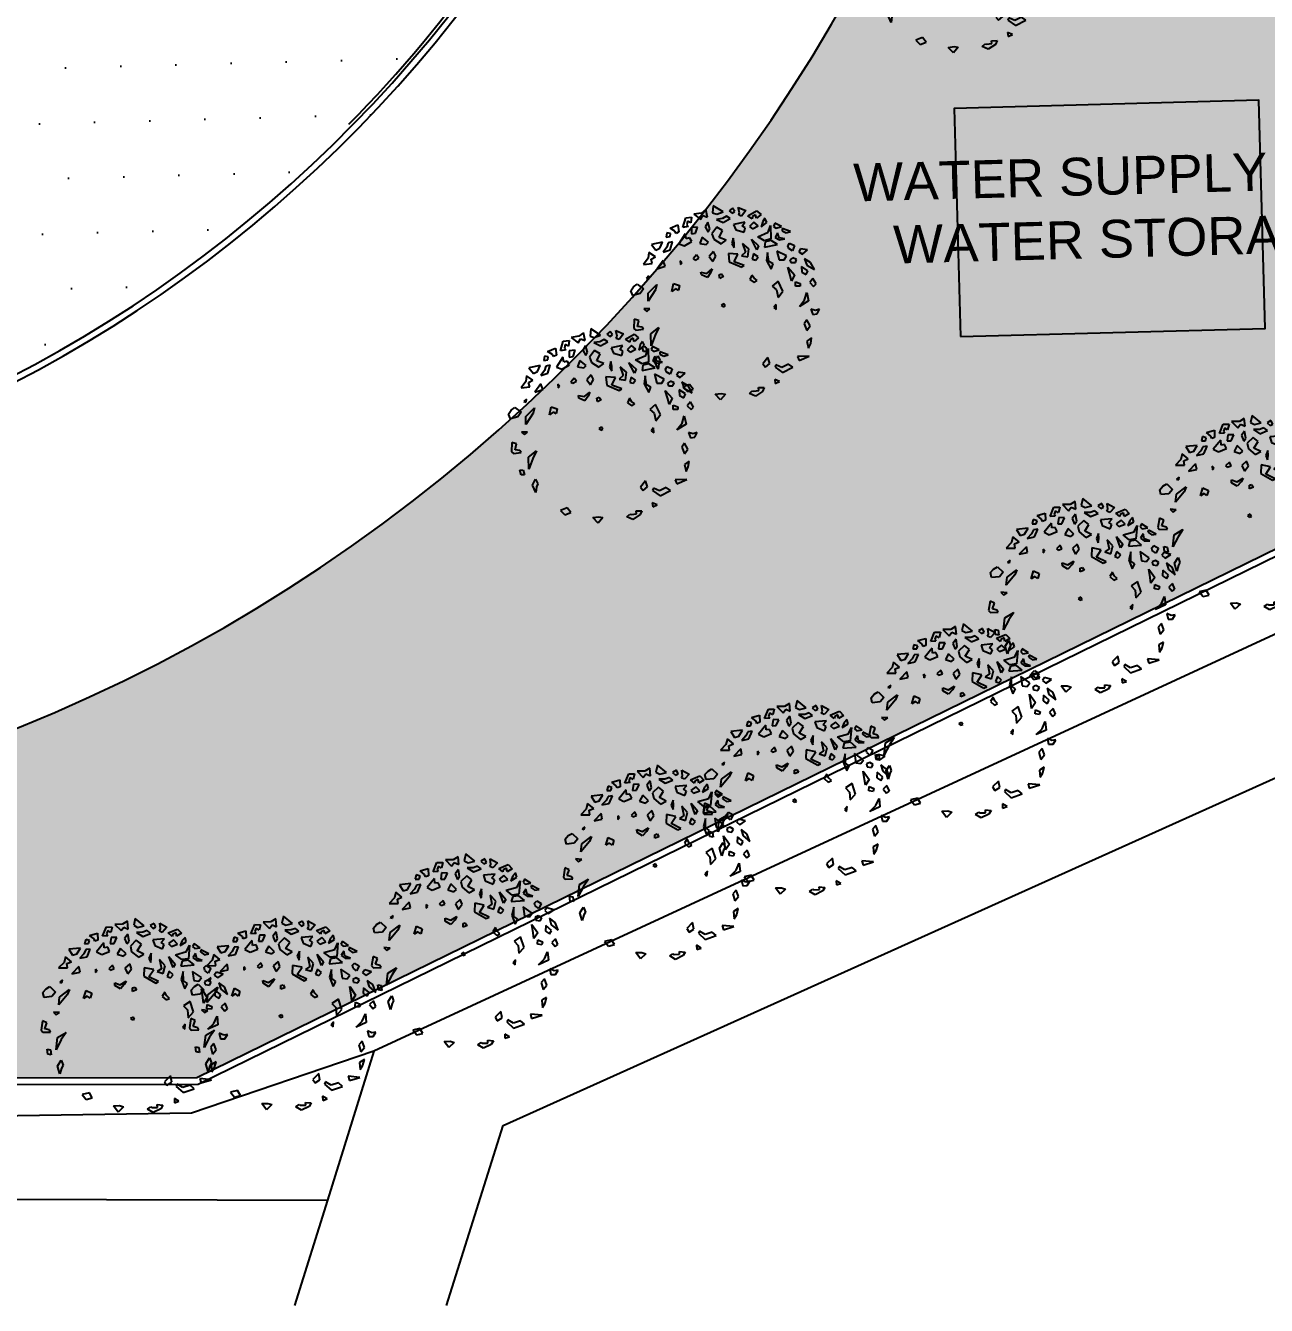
# Model space of a CAD drawing. Header units: inches. Extents: x 625 to 2719, y 1 to 1360.
# Drawn here: x 924.58 to 963.91, y 594.93 to 635.48 of the extents above; entities that cross this region are included whole.
import ezdxf

# ---------------------------------------------------------------- set-up
doc = ezdxf.new("R2010")
doc.units = ezdxf.units.IN
doc.header["$MEASUREMENT"] = 0
doc.layers.add('CAY', color=94, linetype='Continuous')
doc.layers.add('DIENHOA', color=3, linetype='Continuous')
doc.styles.get("Standard").update_dxf_attribs({"font": 'arial.ttf'})

# ---------------------------------------------------------------- blocks, each defined once
blk = doc.blocks.new('dsvc')
for points in [[(4641.563560923549, 821.1244691342722), (4632.396675548032, 833.3469829682922), (4582.946675548043, 833.3469829682924), (4582.946675548043, 873.3969829682926), (4554.488376579008, 873.3969829682926, 0.2052836611395902), (4520.366322730062, 837.2506225120007), (4520.366322730062, 821.0141899317255, 0.3059058284379931), (4564.736272844151, 784.8469829682931), (4600.749729489638, 784.8469829682931, 0.362832124110759)], [(4641.353352653367, 821.0714134945156), (4632.296675548033, 833.1469829682919), (4582.746675548043, 833.1469829682924), (4582.746675548043, 873.1969829682926), (4554.529917585035, 873.1969829682926, 0.2049647565948617), (4520.566322730062, 837.2150608552091), (4520.566322730062, 821.0437479009029, 0.3056992143543159), (4564.745304358255, 785.0469829682932), (4600.746675548058, 785.0469829682932, 0.3622545628196203)]]:
    blk.add_lwpolyline(points, format="xyb", close=True)
blk.add_lwpolyline([(4628.772405852482, 796.9469829682926, 0.1648197638812979), (4641.248196289971, 821.0449553123772), (4632.246675548033, 833.0469829682925), (4582.646675548043, 833.0469829682925), (4582.646675548043, 873.0969829682927), (4554.488376579008, 873.1969829682921, 0.2017796154122845), (4520.654220569564, 837.1994183954664), (4520.654220569564, 835.9670505698773)], format="xyb")
blk = doc.blocks.new('Cay01-mb')
at = {"layer": 'DIENHOA'}
for p, q in [((-449.095986887085, 1283.732330871338), (-385.9836416870849, 1423.247164871333)), ((-365.661431887085, 1367.167012871338), (-386.1384800870849, 1316.129014871338)), ((-385.9836416870849, 1423.247164871333), (-298.4248632870849, 1419.122712871336)), ((-321.5001790870849, 1334.924760871334), (-365.661431887085, 1367.167012871338)), ((-298.4248632870849, 1419.122712871336), (-321.5001790870849, 1334.924760871334)), ((-139.6021761070849, 1457.920704871343), (-257.5963444870849, 1457.920704871343)), ((-257.5963444870849, 1457.920704871343), (-164.8864918070849, 1360.676296871337)), ((-164.8864918070849, 1360.676296871337), (-122.7456362870848, 1414.701334871337)), ((-63.74867528708501, 1501.140836871338), (-139.6021761070849, 1457.920704871343)), ((-122.7456362870848, 1414.701334871337), (-55.32049808708507, 1382.28610887134)), ((-55.32049808708507, 1382.28610887134), (-63.74867528708501, 1501.140836871338)), ((56.92652151291486, 1540.493818871342), (28.9611723129151, 1436.31114687134)), ((28.9611723129151, 1436.31114687134), (87.95815871291506, 1403.896174871341)), ((189.0960311129149, 1425.505986871336), (56.92652151291486, 1540.493818871342)), ((87.95815871291506, 1403.896174871341), (189.0960311129149, 1425.505986871336)), ((340.802865112915, 1457.920704871343), (281.806031112915, 1425.505986871336)), ((281.806031112915, 1425.505986871336), (323.9466631129151, 1382.28610887134)), ((323.9466631129151, 1382.28610887134), (366.087549112915, 1403.896174871341)), ((366.087549112915, 1403.896174871341), (340.802865112915, 1457.920704871343)), ((416.6564091129153, 1339.066484871335), (433.5126111129152, 1371.481456871334)), ((425.0846371129151, 1457.920704871343), (534.650585112915, 1393.091014871337)), ((433.5126111129152, 1371.481456871334), (425.0846371129151, 1457.920704871343)), ((534.650585112915, 1393.091014871337), (458.7970411129149, 1317.45667287134)), ((-705.0497548870849, 1241.705744871339), (-723.8465168870849, 1177.068332871342)), ((-723.8465168870849, 1177.068332871342), (-663.487226887085, 1176.305062871339)), ((-648.9696028870849, 1221.383458871336), (-705.0497548870849, 1241.705744871339)), ((-663.487226887085, 1176.305062871339), (-648.9696028870849, 1221.383458871336)), ((-645.4537348870849, 1301.302018871334), (-522.137242887085, 1332.935432871338)), ((-578.371826887085, 1246.139568871338), (-645.4537348870849, 1301.302018871334)), ((-567.370324887085, 1211.299404871337), (-578.371826887085, 1246.139568871338)), ((-522.2921828870849, 1225.816774871339), (-567.370324887085, 1211.299404871337)), ((-429.6911488870851, 1180.89357287134), (-547.202724887085, 1048.101356871339)), ((-522.137242887085, 1332.935432871338), (-522.2921828870849, 1225.816774871339)), ((-369.1775030870849, 1287.248198871333), (-449.095986887085, 1283.732330871338)), ((-427.247668887085, 1106.934614871338), (-429.6911488870851, 1180.89357287134)), ((-386.1384800870849, 1316.129014871338), (-369.1775030870849, 1287.248198871333)), ((-319.0573086870847, 1260.966564871334), (-334.492228287085, 1169.128800871338)), ((-334.492228287085, 1169.128800871338), (-274.133116087085, 1168.365530871335)), ((-231.4985048870849, 1256.842366871337), (-319.0573086870847, 1260.966564871334)), ((-274.133116087085, 1168.365530871335), (-231.4985048870849, 1256.842366871337)), ((-63.74867528708501, 1306.651766871335), (-114.317484487085, 1241.822076871336)), ((-114.317484487085, 1241.822076871336), (-80.60480108708498, 1155.382320871337)), ((-80.60480108708498, 1155.382320871337), (-46.89232088708513, 1198.602198871333)), ((-46.89232088708513, 1198.602198871333), (-63.74867528708501, 1306.651766871335)), ((62.67385571291516, 1209.407358871336), (-30.03599188708517, 1122.967602871337)), ((138.5274251129151, 1144.577668871338), (62.67385571291516, 1209.407358871336)), ((163.8116011129152, 1328.261324871339), (71.1018297129151, 1328.261324871339)), ((71.1018297129151, 1328.261324871339), (163.8116011129152, 1263.431888871339)), ((231.2371711129151, 1349.871644871339), (163.8116011129152, 1328.261324871339)), ((163.8116011129152, 1263.431888871339), (281.806031112915, 1306.651766871335)), ((281.806031112915, 1306.651766871335), (231.2371711129151, 1349.871644871339)), ((492.5099531129149, 1220.212010871335), (315.5184351129149, 1209.407358871336)), ((315.5184351129149, 1209.407358871336), (340.802865112915, 1122.967602871337)), ((458.7970411129149, 1317.45667287134), (416.6564091129153, 1339.066484871335)), ((441.940839112915, 1166.18748087134), (492.5099531129149, 1220.212010871335)), ((551.507041112915, 1306.651766871335), (694.7859011129149, 1360.676296871337)), ((610.504129112915, 1252.626728871335), (551.507041112915, 1306.651766871335)), ((627.3605851129146, 1198.602198871333), (551.507041112915, 1144.577668871338)), ((618.9323571129148, 1285.04195487134), (610.504129112915, 1252.626728871335)), ((669.5012171129151, 1306.651766871335), (618.9323571129148, 1285.04195487134)), ((686.357165112915, 1133.772762871333), (627.3605851129146, 1198.602198871333)), ((677.9294451129149, 1252.626728871335), (669.5012171129151, 1306.651766871335)), ((753.7829891129154, 1295.846606871339), (677.9294451129149, 1252.626728871335)), ((694.7859011129149, 1360.676296871337), (753.7829891129154, 1295.846606871339)), ((762.2107091129146, 1187.797038871337), (728.4985591129152, 1112.16244287134)), ((804.3515951129152, 1231.017170871339), (762.2107091129146, 1187.797038871337)), ((821.2083051129152, 1166.18748087134), (804.3515951129152, 1231.017170871339)), ((-1021.671930887085, 986.2058748713389), (-1044.747322887085, 902.0081768713353)), ((-931.6695708870849, 908.1227188713383), (-1021.671930887085, 986.2058748713389)), ((-789.401884887085, 1111.512456871336), (-964.1688708870848, 1099.362874871338)), ((-964.1688708870848, 1099.362874871338), (-910.274642887085, 1005.920084871337)), ((-910.274642887085, 1005.920084871337), (-845.636976887085, 1024.716338871338)), ((-845.636976887085, 1024.716338871338), (-789.401884887085, 1111.512456871336)), ((-738.5185728870848, 1024.87102487134), (-804.073940887085, 959.3151488713338)), ((-804.073940887085, 959.3151488713338), (-692.6769068870849, 979.029612871338)), ((-706.122142887085, 1087.828734871335), (-738.5185728870848, 1024.87102487134)), ((-639.8032508870847, 1093.024812871336), (-706.122142887085, 1087.828734871335)), ((-692.6769068870849, 979.029612871338), (-639.8032508870847, 1093.024812871336)), ((-547.202724887085, 1048.101356871339), (-468.201612887085, 1004.858110871333)), ((-468.201612887085, 1004.858110871333), (-346.566296087085, 1050.091446871338)), ((-374.528927487085, 1113.811918871339), (-427.247668887085, 1106.934614871338)), ((-346.566296087085, 1050.091446871338), (-374.528927487085, 1113.811918871339)), ((-181.742828427085, 1090.552630871338), (-232.3116350870851, 1004.113382871343)), ((-232.3116350870851, 1004.113382871343), (-139.6021761070849, 971.6981568713381)), ((-97.46115548708485, 1004.113382871343), (-181.742828427085, 1090.552630871338)), ((-139.6021761070849, 971.6981568713381), (-97.46115548708485, 1004.113382871343)), ((-30.03599188708517, 1122.967602871337), (-13.17984068708506, 1036.527846871337)), ((-13.17984068708506, 1036.527846871337), (87.95815871291506, 950.0883448713357)), ((71.1018297129151, 1047.332752871342), (138.5274251129151, 1144.577668871338)), ((172.239829112915, 993.3082228713392), (71.1018297129151, 1047.332752871342)), ((87.95815871291506, 950.0883448713357), (172.239829112915, 993.3082228713392)), ((281.806031112915, 1004.113382871343), (248.0933731129151, 928.4782788713419)), ((281.806031112915, 928.4782788713419), (281.806031112915, 1004.113382871343)), ((340.802865112915, 1122.967602871337), (458.7970411129149, 1068.943072871334)), ((484.0817251129151, 1133.772762871333), (441.940839112915, 1166.18748087134)), ((458.7970411129149, 1068.943072871334), (484.0817251129151, 1133.772762871333)), ((551.507041112915, 1144.577668871338), (593.6476731129151, 1101.357790871341)), ((593.6476731129151, 1101.357790871341), (686.357165112915, 1133.772762871333)), ((652.6450151129147, 971.6981568713381), (821.2083051129152, 1014.918034871334)), ((728.4985591129152, 1112.16244287134), (821.2083051129152, 1166.18748087134)), ((821.2083051129152, 1014.918034871334), (871.7769111129151, 1112.16244287134)), ((871.7769111129151, 1112.16244287134), (846.4924811129154, 906.8684668713395)), ((939.2022271129154, 1133.772762871333), (913.9177971129152, 1090.552630871338)), ((913.9177971129152, 1090.552630871338), (947.6304551129151, 1058.137912871338)), ((956.0586831129149, 982.5033168713417), (913.9177971129152, 917.6736268713357)), ((1031.912227112915, 1068.943072871334), (939.2022271129154, 1133.772762871333)), ((947.6304551129151, 1058.137912871338), (1031.912227112915, 1068.943072871334)), ((972.9148851129148, 906.8684668713395), (956.0586831129149, 982.5033168713417)), ((1040.339947112915, 1036.527846871337), (1031.912227112915, 1004.113382871343)), ((1031.912227112915, 1004.113382871343), (1090.909315112915, 960.8929968713346)), ((1158.334377112915, 971.6981568713381), (1040.339947112915, 1036.527846871337)), ((-1044.747322887085, 902.0081768713353), (-1128.182258887085, 818.5734948713362)), ((-1128.182258887085, 818.5734948713362), (-993.8637568870848, 815.3667448713386)), ((-1002.267092887085, 883.3668628713422), (-931.6695708870849, 908.1227188713383)), ((-993.8637568870848, 815.3667448713386), (-1002.267092887085, 883.3668628713422)), ((-822.2829468870848, 831.233870871336), (-931.848894887085, 723.1843028713338)), ((-805.4267448870849, 744.7941148713362), (-822.2829468870848, 831.233870871336)), ((-544.153708887085, 755.599020871341), (-569.438138887085, 788.0139928713397)), ((-569.438138887085, 788.0139928713397), (-569.438138887085, 733.98895487134)), ((-308.165153687085, 842.0387768713335), (-367.162317887085, 788.0139928713397)), ((-367.162317887085, 788.0139928713397), (-341.8778116870849, 766.4041808713373)), ((-341.8778116870849, 766.4041808713373), (-282.8808506870851, 788.0139928713397)), ((-282.8808506870851, 788.0139928713397), (-308.165153687085, 842.0387768713335)), ((-46.89232088708513, 852.8439368713371), (-122.7456362870848, 788.0139928713397)), ((-122.7456362870848, 788.0139928713397), (-80.60480108708498, 701.5744908713386)), ((-21.60781468708478, 777.2093408713336), (-46.89232088708513, 852.8439368713371)), ((172.239829112915, 788.0139928713397), (163.8116011129152, 658.3546128713351)), ((315.5184351129149, 755.599020871341), (172.239829112915, 788.0139928713397)), ((248.0933731129151, 928.4782788713419), (273.3778031129148, 863.648588871336)), ((273.3778031129148, 863.648588871336), (281.806031112915, 928.4782788713419)), ((492.5099531129149, 809.6240588713408), (408.2281811129151, 906.8684668713395)), ((408.2281811129151, 906.8684668713395), (433.5126111129152, 766.4041808713373)), ((458.7970411129149, 690.7693308713351), (492.5099531129149, 809.6240588713408)), ((551.507041112915, 950.0883448713357), (644.216787112915, 831.233870871336)), ((610.504129112915, 777.2093408713336), (551.507041112915, 950.0883448713357)), ((644.216787112915, 831.233870871336), (610.504129112915, 777.2093408713336)), ((745.3547611129152, 896.063306871336), (652.6450151129147, 971.6981568713381)), ((753.7829891129154, 874.4537488713395), (728.4985591129152, 798.8188988713373)), ((728.4985591129152, 798.8188988713373), (930.7739991129151, 809.6240588713408)), ((846.4924811129154, 906.8684668713395), (745.3547611129152, 896.063306871336)), ((846.4924811129154, 885.2584008713384), (753.7829891129154, 874.4537488713395)), ((930.7739991129151, 809.6240588713408), (846.4924811129154, 885.2584008713384)), ((913.9177971129152, 917.6736268713357), (972.9148851129148, 874.4537488713395)), ((1057.196657112915, 874.4537488713395), (972.9148851129148, 906.8684668713395)), ((972.9148851129148, 874.4537488713395), (1057.196657112915, 874.4537488713395)), ((1082.481087112915, 766.4041808713373), (1116.193745112915, 798.8188988713373)), ((1090.909315112915, 960.8929968713346), (1158.334377112915, 971.6981568713381)), ((1116.193745112915, 798.8188988713373), (1183.619061112915, 755.599020871341)), ((-1075.127754887085, 636.7445468713413), (-1117.268640887085, 604.3295748713354)), ((-1117.268640887085, 604.3295748713354), (-1083.555728887085, 593.5246688713378)), ((-1083.555728887085, 593.5246688713378), (-1075.127754887085, 636.7445468713413)), ((-931.848894887085, 723.1843028713338), (-805.4267448870849, 744.7941148713362)), ((-569.438138887085, 733.98895487134), (-544.153708887085, 755.599020871341)), ((-198.599154887085, 539.4998848713367), (-105.8893072870849, 593.5246688713378)), ((-105.8893072870849, 593.5246688713378), (-139.6021761070849, 539.4998848713367)), ((-80.60480108708498, 701.5744908713386), (-21.60781468708478, 777.2093408713336)), ((163.8116011129152, 658.3546128713351), (340.802865112915, 550.3050448713329)), ((239.6651451129148, 647.5497068713375), (315.5184351129149, 755.599020871341)), ((382.9437511129154, 571.9148568713354), (239.6651451129148, 647.5497068713375)), ((433.5126111129152, 766.4041808713373), (366.087549112915, 723.1843028713338)), ((366.087549112915, 723.1843028713338), (458.7970411129149, 690.7693308713351)), ((551.507041112915, 723.1843028713338), (517.794383112915, 647.5497068713375)), ((517.794383112915, 647.5497068713375), (568.3632431129149, 625.9398948713351)), ((610.504129112915, 669.159264871334), (551.507041112915, 723.1843028713338)), ((568.3632431129149, 625.9398948713351), (610.504129112915, 669.159264871334)), ((762.2107091129146, 712.3796508713349), (728.4985591129152, 593.5246688713378)), ((728.4985591129152, 593.5246688713378), (779.0671651129151, 453.0603828713356)), ((762.2107091129146, 571.9148568713354), (762.2107091129146, 712.3796508713349)), ((1040.339947112915, 615.1347348713389), (905.489569112915, 712.3796508713349)), ((905.489569112915, 712.3796508713349), (922.346025112915, 571.9148568713354)), ((998.199569112915, 561.1102048713365), (1040.339947112915, 615.1347348713389)), ((1090.909315112915, 723.1843028713338), (1082.481087112915, 766.4041808713373)), ((1141.477921112915, 679.9644248713375), (1090.909315112915, 723.1843028713338)), ((1183.619061112915, 755.599020871341), (1141.477921112915, 679.9644248713375)), ((1267.900325112915, 690.7693308713351), (1234.187667112915, 647.5497068713375)), ((1234.187667112915, 647.5497068713375), (1284.757035112915, 604.3295748713354)), ((1369.038553112915, 658.3546128713351), (1267.900325112915, 690.7693308713351)), ((1284.757035112915, 604.3295748713354), (1369.038553112915, 658.3546128713351)), ((-1378.541422887085, 453.0603828713356), (-1327.972562887085, 507.0851668713367)), ((-1361.685220887085, 377.426040871338), (-1378.541422887085, 453.0603828713356)), ((-1327.972562887085, 507.0851668713367), (-1268.975474887085, 539.4998848713367)), ((-1268.975474887085, 539.4998848713367), (-1184.693702887085, 453.0603828713356)), ((-1184.693702887085, 453.0603828713356), (-1243.691044887085, 388.2306928713369)), ((-1007.702438887085, 409.840758871338), (-1142.552816887085, 258.5713128713396)), ((-1125.696614887085, 377.426040871338), (-973.989780887085, 485.475608871333)), ((-973.989780887085, 485.475608871333), (-1007.702438887085, 409.840758871338)), ((-763.2858588870849, 345.0108148713407), (-721.1449728870849, 463.8652888713405)), ((-721.1449728870849, 463.8652888713405), (-636.8634548870848, 420.6456648713356)), ((-636.8634548870848, 420.6456648713356), (-662.1478848870847, 345.0108148713407)), ((-282.8808506870851, 571.9148568713354), (-198.599154887085, 539.4998848713367)), ((-282.8808506870851, 528.6949788713391), (-282.8808506870851, 571.9148568713354)), ((-198.599154887085, 474.6704488713367), (-282.8808506870851, 528.6949788713391)), ((-139.6021761070849, 539.4998848713367), (-198.599154887085, 474.6704488713367)), ((-13.17984068708506, 485.475608871333), (20.53302051291507, 496.2802608713391)), ((-13.17984068708506, 431.4505708713332), (-13.17984068708506, 485.475608871333)), ((45.81752671291497, 453.0603828713356), (-13.17984068708506, 431.4505708713332)), ((20.53302051291507, 496.2802608713391), (45.81752671291497, 453.0603828713356)), ((340.802865112915, 550.3050448713329), (382.9437511129154, 571.9148568713354)), ((475.653751112915, 409.840758871338), (433.5126111129152, 345.0108148713407)), ((500.9381811129151, 355.8159748713369), (475.653751112915, 409.840758871338)), ((821.2083051129152, 528.6949788713391), (762.2107091129146, 571.9148568713354)), ((779.0671651129151, 453.0603828713356), (821.2083051129152, 528.6949788713391)), ((922.346025112915, 571.9148568713354), (998.199569112915, 561.1102048713365)), ((1048.768429112915, 312.5960968713334), (1031.912227112915, 442.2552228713394)), ((1031.912227112915, 442.2552228713394), (1116.193745112915, 312.5960968713334)), ((1133.049693112915, 571.9148568713354), (1082.481087112915, 550.3050448713329)), ((1082.481087112915, 550.3050448713329), (1090.909315112915, 507.0851668713367)), ((1090.909315112915, 507.0851668713367), (1158.334377112915, 496.2802608713391)), ((1183.619061112915, 539.4998848713367), (1133.049693112915, 571.9148568713354)), ((1158.334377112915, 496.2802608713391), (1183.619061112915, 539.4998848713367)), ((1242.615895112915, 420.6456648713356), (1234.187667112915, 334.2061628713345)), ((1326.897667112915, 345.0108148713407), (1242.615895112915, 420.6456648713356)), ((1385.894755112915, 463.8652888713405), (1301.612983112915, 528.6949788713391)), ((1301.612983112915, 528.6949788713391), (1326.897667112915, 431.4505708713332)), ((1326.897667112915, 431.4505708713332), (1428.035641112915, 345.0108148713407)), ((1428.035641112915, 345.0108148713407), (1385.894755112915, 463.8652888713405)), ((-1243.691044887085, 388.2306928713369), (-1361.685220887085, 377.426040871338)), ((-1142.552816887085, 258.5713128713396), (-1125.696614887085, 377.426040871338)), ((-704.288770887085, 377.426040871338), (-763.2858588870849, 345.0108148713407)), ((-662.1478848870847, 345.0108148713407), (-704.288770887085, 377.426040871338)), ((433.5126111129152, 345.0108148713407), (492.5099531129149, 290.9862848713383)), ((492.5099531129149, 290.9862848713383), (543.0788131129148, 312.5960968713334)), ((543.0788131129148, 312.5960968713334), (500.9381811129151, 355.8159748713369)), ((854.9207091129151, 258.5713128713396), (753.7829891129154, 193.741368871335)), ((905.489569112915, 96.49693547133938), (854.9207091129151, 258.5713128713396)), ((1057.196657112915, 226.1565948713396), (1048.768429112915, 312.5960968713334)), ((1116.193745112915, 312.5960968713334), (1057.196657112915, 226.1565948713396)), ((1107.765517112915, 139.7168388713326), (1116.193745112915, 204.5465288713385)), ((1116.193745112915, 204.5465288713385), (1183.619061112915, 172.1315568713399)), ((1234.187667112915, 334.2061628713345), (1293.185009112915, 290.9862848713383)), ((1293.185009112915, 290.9862848713383), (1326.897667112915, 345.0108148713407)), ((1385.894755112915, 215.3516888713348), (1326.897667112915, 161.326650871335)), ((1419.607667112915, 128.911932871335), (1385.894755112915, 215.3516888713348)), ((-1395.397878887085, 20.86241567133402), (-1420.682308887085, -119.6022767286631)), ((-1327.972562887085, -11.55227692866174), (-1395.397878887085, 20.86241567133402)), ((-1134.124842887085, 139.7168388713326), (-1226.834588887085, 150.5219988713361)), ((-1226.834588887085, 150.5219988713361), (-1184.693702887085, 107.3016128713425)), ((-1184.693702887085, 107.3016128713425), (-1134.124842887085, 139.7168388713326)), ((-13.17984068708506, 42.47194827134081), (-55.32049808708507, 20.86241567133402)), ((-55.32049808708507, 20.86241567133402), (-30.03599188708517, -0.7474979286635062)), ((-30.03599188708517, -0.7474979286635062), (3.67686931291496, 10.05725567133777)), ((3.67686931291496, 10.05725567133777), (-13.17984068708506, 42.47194827134081)), ((753.7829891129154, 193.741368871335), (812.780077112915, 128.911932871335)), ((812.780077112915, 128.911932871335), (821.2083051129152, 10.05725567133777)), ((821.2083051129152, 10.05725567133777), (905.489569112915, 96.49693547133938)), ((1175.191087112915, 128.911932871335), (1107.765517112915, 139.7168388713326)), ((1183.619061112915, 172.1315568713399), (1175.191087112915, 128.911932871335)), ((1208.903237112915, -87.1873809286626), (1259.472351112915, 20.86241567133402)), ((1259.472351112915, 20.86241567133402), (1267.900325112915, -108.7971167286596)), ((1326.897667112915, 161.326650871335), (1377.466781112915, 96.49693547133938)), ((1377.466781112915, 96.49693547133938), (1419.607667112915, 128.911932871335)), ((-1420.682308887085, -119.6022767286631), (-1395.397878887085, -152.016956628664)), ((-1395.397878887085, -152.016956628664), (-1277.403702887085, -152.016956628664)), ((-1361.685220887085, -97.99215992866084), (-1327.972562887085, -11.55227692866174)), ((-1294.259904887085, -119.6022767286631), (-1361.685220887085, -97.99215992866084)), ((-1277.403702887085, -152.016956628664), (-1294.259904887085, -119.6022767286631)), ((-1176.265728887085, -238.456445928663), (-1041.415096887085, -162.8219108886624)), ((-1041.415096887085, -162.8219108886624), (-1117.268640887085, -270.8713163286666)), ((770.6389371129148, -87.1873809286626), (728.4985591129152, -130.4070354086653)), ((728.4985591129152, -130.4070354086653), (762.2107091129146, -162.8219108886624)), ((762.2107091129146, -162.8219108886624), (770.6389371129148, -87.1873809286626)), ((1116.193745112915, -173.6266797286662), (1208.903237112915, -87.1873809286626)), ((1267.900325112915, -108.7971167286596), (1116.193745112915, -173.6266797286662)), ((-1201.550158887085, -422.1408131286589), (-1176.265728887085, -238.456445928663)), ((-1117.268640887085, -270.8713163286666), (-1201.550158887085, -422.1408131286589)), ((1352.182097112915, -270.8713163286666), (1284.757035112915, -238.456445928663)), ((1284.757035112915, -238.456445928663), (1301.612983112915, -324.8961257286646)), ((1301.612983112915, -324.8961257286646), (1369.038553112915, -324.8961257286646)), ((1411.179439112915, -260.0665627286653), (1352.182097112915, -270.8713163286666)), ((1369.038553112915, -324.8961257286646), (1411.179439112915, -260.0665627286653)), ((-1327.972562887085, -486.9705031286649), (-1336.400790887085, -411.3359071286613)), ((-1336.400790887085, -411.3359071286613), (-1285.831676887085, -422.1408131286589)), ((-1277.403702887085, -497.7754091286624), (-1327.972562887085, -486.9705031286649)), ((-1285.831676887085, -422.1408131286589), (-1277.403702887085, -497.7754091286624)), ((1200.475517112915, -389.7258919286687), (1149.906149112915, -443.75087912866)), ((1149.906149112915, -443.75087912866), (1175.191087112915, -551.8001931286635)), ((1175.191087112915, -551.8001931286635), (1234.187667112915, -486.9705031286649)), ((1234.187667112915, -486.9705031286649), (1200.475517112915, -389.7258919286687)), ((-1184.693702887085, -670.6544131286646), (-1125.696614887085, -584.2151651286622)), ((-1150.981298887085, -789.509141128663), (-1184.693702887085, -670.6544131286646)), ((-1125.696614887085, -703.0693851286633), (-1150.981298887085, -789.509141128663)), ((-1125.696614887085, -584.2151651286622), (-1100.412184887085, -659.8497611286584)), ((-1100.412184887085, -659.8497611286584), (-1125.696614887085, -703.0693851286633)), ((1225.759693112915, -670.6544131286646), (1149.906149112915, -713.8745451286595)), ((1149.906149112915, -713.8745451286595), (1158.334377112915, -821.923859128663)), ((1158.334377112915, -821.923859128663), (1200.475517112915, -757.094423128663)), ((1200.475517112915, -757.094423128663), (1225.759693112915, -670.6544131286646)), ((526.2223571129152, -865.1437371286665), (433.5126111129152, -951.583493128659)), ((433.5126111129152, -951.583493128659), (467.2255231129147, -1005.60827712866)), ((467.2255231129147, -1005.60827712866), (543.0788131129148, -962.3883991286639)), ((543.0788131129148, -962.3883991286639), (526.2223571129152, -865.1437371286665)), ((1149.906149112915, -940.7785871286615), (972.9148851129148, -919.1685211286676)), ((972.9148851129148, -919.1685211286676), (989.7713411129148, -983.9982111286663)), ((989.7713411129148, -983.9982111286663), (1149.906149112915, -940.7785871286615)), ((-712.7167448870849, -1092.04803312866), (-822.2829468870848, -1113.657845128662)), ((-822.2829468870848, -1113.657845128662), (-763.2858588870849, -1189.292441128659)), ((-670.5761128870851, -1167.682375128665), (-712.7167448870849, -1092.04803312866)), ((627.3605851129146, -994.8033711286625), (610.504129112915, -1027.218089128663)), ((610.504129112915, -1027.218089128663), (711.6421031129148, -1124.46275112866)), ((711.6421031129148, -1048.828155128664), (627.3605851129146, -994.8033711286625)), ((821.2083051129152, -1016.413183128665), (711.6421031129148, -1048.828155128664)), ((711.6421031129148, -1124.46275112866), (880.2051391129153, -1070.43771312866)), ((880.2051391129153, -1070.43771312866), (821.2083051129152, -1016.413183128665)), ((-763.2858588870849, -1189.292441128659), (-670.5761128870851, -1167.682375128665)), ((-282.8808506870851, -1394.586417128667), (-350.3059888870851, -1297.342009128661)), ((-350.3059888870851, -1297.342009128661), (-257.5963444870849, -1297.342009128661)), ((-198.599154887085, -1318.951821128663), (-282.8808506870851, -1394.586417128667)), ((-257.5963444870849, -1297.342009128661), (-198.599154887085, -1318.951821128663)), ((163.8116011129152, -1362.171699128659), (214.3804611129151, -1329.756981128667)), ((214.3804611129151, -1329.756981128667), (231.2371711129151, -1340.561887128664)), ((231.2371711129151, -1340.561887128664), (315.5184351129149, -1340.561887128664)), ((315.5184351129149, -1340.561887128664), (315.5184351129149, -1297.342009128661)), ((315.5184351129149, -1297.342009128661), (399.8002071129149, -1308.146915128658)), ((399.8002071129149, -1308.146915128658), (366.087549112915, -1362.171699128659)), ((576.7914711129151, -1210.902253128661), (576.7914711129151, -1275.731943128667)), ((644.216787112915, -1254.122131128664), (576.7914711129151, -1210.902253128661)), ((576.7914711129151, -1275.731943128667), (644.216787112915, -1254.122131128664)), ((248.0933731129151, -1416.196229128662), (163.8116011129152, -1362.171699128659)), ((366.087549112915, -1362.171699128659), (248.0933731129151, -1416.196229128662))]:
    blk.add_line(p, q, dxfattribs=at)
blk = doc.blocks.new('CSDCS')
at = {"transparency": 33554541}
h = blk.add_hatch(color=3, dxfattribs=at)
h.dxf.hatch_style = 1
h.set_gradient(color1=(244, 238, 81), color2=(0, 255, 0), name='INVSPHERICAL')
edge = h.paths.add_edge_path()
edge.add_line((260.0893752037045, 162.6593395972155), (234.7629187160092, 165.1202945387594))
edge.add_spline(control_points=[(234.7629187160092, 165.1202945387594), (234.7356705163714, 163.9965382772083), (234.7107015837737, 162.8799054975691), (234.6124073634073, 157.5368360472187), (234.6022018318017, 153.410570567259), (234.8301543570069, 148.0480166668711), (234.9084360590259, 146.7042815231163), (235.1719473225976, 143.2946103165862), (235.4040023589378, 141.1272583183008), (235.7525672560969, 137.9183950745046), (235.8568794707944, 136.9634232893479), (235.9584220843772, 135.9904506022238)], knot_values=[3.0873537385946, 3.0873537385946, 3.0873537385946, 3.0873537385946, 6.486129038307347, 6.486129038307347, 19.45838711492204, 19.45838711492204, 23.85592732688746, 23.85592732688746, 30.7360058866758, 30.7360058866758, 33.57628425592564, 33.57628425592564, 33.57628425592564, 33.57628425592564], degree=3, periodic=0)
edge.add_spline(control_points=[(235.9584220843753, 135.9904506022235), (236.2530853993394, 135.132889946603), (236.5476026568895, 134.276168297669), (237.6818836183229, 130.9819966784721), (238.5245379826765, 128.5460196611951), (239.6082782324011, 125.4548724150466), (239.8343198127104, 124.8123609231707), (240.1882316281244, 123.8104210254921), (240.3148345767167, 123.4528071089803), (240.5703845838188, 122.7326424516497), (240.7017488842648, 122.3631492783483), (241.1029636000312, 121.2265728216643), (241.3800598239677, 120.4315327200932), (242.1275784782811, 118.1700452826486), (242.596824639335, 116.6288790720857), (243.3833174953816, 113.2833664756944), (243.7010859924048, 111.4756246878027), (243.8885360009217, 108.7750308228474), (243.9130003430846, 107.9992726981024), (243.8978984598543, 106.8796875024099), (243.887262817324, 106.5501115020419), (243.8560668013379, 105.915306922915), (243.8355659438257, 105.6063320726443), (243.7632089871659, 104.7045494122556), (243.7006359842053, 104.1368935935752), (243.5455035735595, 102.9218693112686), (243.4495228781252, 102.2942711173894), (243.3061767975469, 101.3977874914517), (243.2561318167564, 101.0937660731448), (243.1654712542795, 100.5419437833659), (243.1244105274618, 100.2915587348409), (243.0853221329551, 100.0470853361644), (243.0841325666576, 100.0396383176043), (243.0829439478439, 100.0321903870632)], knot_values=[1.161344606445147, 1.161344606445147, 1.161344606445147, 1.161344606445147, 3.9068626206525, 3.9068626206525, 11.7205878619575, 11.7205878619575, 13.76710520012647, 13.76710520012647, 14.90591122200719, 14.90591122200719, 16.04471724388791, 16.04471724388791, 18.32232928764935, 18.32232928764935, 22.22209849475573, 22.22209849475573, 26.12186770186212, 26.12186770186212, 27.63664645237425, 27.63664645237425, 28.25953392082864, 28.25953392082864, 28.88242138928303, 28.88242138928303, 30.12819632619182, 30.12819632619182, 31.7107820479247, 31.7107820479247, 32.58769823297128, 32.58769823297128, 33.38903136814992, 33.38903136814992, 33.41421037332471, 33.41421037332471, 33.41421037332471, 33.41421037332471], degree=3, periodic=0)
edge.add_arc((191.0877914115326, 107.8399891944684), 52.57810960362875, 285.03017889452804, 351.46004624979565, ccw=False)
edge.add_line((204.7227559917592, 57.06061000973273), (204.4819238260807, 47.56613585733852))
edge.add_line((204.4819238260807, 47.56613585733852), (214.7844334003621, 47.30480746222412))
edge.add_line((214.7844334003621, 47.30480746222412), (282.3169148434063, 78.19176372361238))
edge.add_line((282.3169148434063, 78.19176372361238), (281.7694171372282, 162.6593395972155))
edge.add_line((281.7694171372282, 162.6593395972155), (260.0893752037045, 162.6593395972155))
h = blk.add_hatch()
h.set_pattern_fill('DOTS', color=256, scale=28)
h.set_pattern_definition([(0, (-4796.704241097557, -554.5121418919018), (0.875, 1.75), [0, -1.75])])
edge = h.paths.add_edge_path()
edge.add_line((224.0332168925743, 113.7816836759487), (174.5832168925845, 113.781683675949))
edge.add_line((174.5832168925845, 113.781683675949), (174.5832168925845, 153.8316836759491))
edge.add_line((174.5832168925845, 153.8316836759491), (146.1249179235501, 153.8316836759491))
edge.add_arc((171.2288430185754, 95.9549175490991), 63.08666350726369, 113.4486870058842, 159.8515768913801)
edge.add_line((112.0028640746041, 117.6853232196573), (112.0028640746041, 101.448890639382))
edge.add_arc((160.9793672984624, 116.233149180952), 51.15928233136754, 196.7971914186444, 264.8338990731881)
edge.add_line((156.3728141886932, 65.28168367594964), (178.6124179235494, 65.28168367594964))
edge.add_line((178.6124179235494, 65.28168367594964), (178.6124179235494, 79.98168057162508))
edge.add_line((178.6124179235494, 79.98168057162508), (183.3142521885802, 79.98168057162508))
edge.add_line((183.3142521885802, 79.98168057162508), (183.3142521885802, 90.38168367595023))
edge.add_line((183.3142521885802, 90.38168367595023), (183.1142521885813, 90.38168367595023))
edge.add_line((183.1142521885813, 90.38168367595023), (176.8142521885802, 90.48168367595059))
edge.add_line((176.8142521885802, 90.48168367595059), (176.8142521885802, 90.38168367595023))
edge.add_line((176.8142521885802, 90.38168367595023), (176.2142521885808, 90.38168367595023))
edge.add_line((176.2142521885808, 90.38168367595023), (176.2142521885808, 102.8816836759505))
edge.add_line((176.2142521885808, 102.8816836759505), (176.4623235792715, 102.8816836759505))
edge.add_line((176.4623235792715, 102.8816836759505), (176.4623235792715, 106.8816836759505))
edge.add_line((176.4623235792715, 106.8816836759505), (176.8142521885802, 106.8816836759507))
edge.add_line((176.8142521885802, 106.8816836759507), (176.8142521885802, 107.0816836759507))
edge.add_line((176.8142521885802, 107.0816836759507), (177.4142521885806, 107.0816836759507))
edge.add_line((177.4142521885806, 107.0816836759507), (177.4142521885806, 106.8816836759509))
edge.add_line((177.4142521885806, 106.8816836759509), (179.3142521885802, 106.8816836759509))
edge.add_line((179.3142521885802, 106.8816836759509), (179.3142521885802, 108.5816836759505))
edge.add_line((179.3142521885802, 108.5816836759505), (187.5142521885809, 108.5816836759505))
edge.add_line((187.5142521885809, 108.5816836759505), (187.51425218858, 106.8816836759509))
edge.add_line((187.51425218858, 106.8816836759509), (189.4142521885806, 106.8816836759509))
edge.add_line((189.4142521885806, 106.8816836759509), (189.4142521885806, 107.0816836759507))
edge.add_line((189.4142521885806, 107.0816836759507), (190.0142521885809, 107.0816836759507))
edge.add_line((190.0142521885809, 107.0816836759507), (190.0142521885809, 106.8816836759509))
edge.add_line((190.0142521885809, 106.8816836759509), (190.3661807978897, 106.8816836759509))
edge.add_line((190.3661807978897, 106.8816836759509), (190.3661807978897, 102.8816836759505))
edge.add_line((190.3661807978897, 102.8816836759505), (190.0142521885809, 102.8816836759505))
edge.add_line((190.0142521885809, 102.8816836759505), (190.0142521885809, 102.6816836759506))
edge.add_line((190.0142521885809, 102.6816836759506), (189.5642521885802, 102.6816836759506))
edge.add_line((189.5642521885802, 102.6816836759506), (189.5642521885802, 98.5816836759505))
edge.add_line((189.5642521885802, 98.5816836759505), (190.0142521885809, 98.58168367595073))
edge.add_line((190.0142521885809, 98.58168367595073), (190.0142521885809, 98.18168367595064))
edge.add_line((190.0142521885809, 98.18168367595064), (189.6142521885804, 98.18168367595064))
edge.add_line((189.6142521885804, 98.18168367595064), (189.6142521885804, 97.38168367595046))
edge.add_line((189.6142521885804, 97.38168367595046), (193.6142521885813, 97.38168367595046))
edge.add_line((193.6142521885813, 97.38168367595046), (193.6142521885813, 98.18168367595064))
edge.add_line((193.6142521885813, 98.18168367595064), (193.2142521885808, 98.18168367595064))
edge.add_line((193.2142521885808, 98.18168367595064), (193.2142521885798, 98.5816836759505))
edge.add_line((193.2142521885798, 98.5816836759505), (193.6642521885806, 98.5816836759505))
edge.add_line((193.6642521885806, 98.5816836759505), (193.6642521885806, 102.6816836759506))
edge.add_line((193.6642521885806, 102.6816836759506), (193.6142521885813, 102.6816836759506))
edge.add_line((193.6142521885813, 102.6816836759506), (193.6142521885813, 102.8816836759505))
edge.add_line((193.6142521885813, 102.8816836759505), (192.862323579272, 102.8816836759505))
edge.add_line((192.862323579272, 102.8816836759505), (192.862323579272, 106.8816836759505))
edge.add_line((192.862323579272, 106.8816836759505), (193.2142521885808, 106.8816836759505))
edge.add_line((193.2142521885808, 106.8816836759505), (193.2142521885798, 107.0816836759505))
edge.add_line((193.2142521885798, 107.0816836759505), (193.8142521885811, 107.0816836759505))
edge.add_line((193.8142521885811, 107.0816836759505), (195.7142521885808, 106.8816836759507))
edge.add_line((195.7142521885808, 106.8816836759507), (195.7142521885808, 108.5816836759505))
edge.add_line((195.7142521885808, 108.5816836759505), (203.9142521885806, 108.5816836759505))
edge.add_line((203.9142521885806, 108.5816836759505), (203.9142521885806, 106.8816836759505))
edge.add_line((203.9142521885806, 106.8816836759505), (205.8142521885802, 106.8816836759505))
edge.add_line((205.8142521885802, 106.8816836759505), (205.8142521885802, 107.0816836759505))
edge.add_line((205.8142521885802, 107.0816836759505), (206.4142521885806, 107.0816836759505))
edge.add_line((206.4142521885806, 107.0816836759505), (206.4142521885806, 106.8816836759507))
edge.add_line((206.4142521885806, 106.8816836759507), (206.7661807978893, 106.8816836759505))
edge.add_line((206.7661807978893, 106.8816836759505), (206.7661807978893, 102.8816836759505))
edge.add_line((206.7661807978893, 102.8816836759505), (207.0142521885809, 102.8816836759507))
edge.add_line((207.0142521885809, 102.8816836759507), (207.0142521885809, 90.38168367595))
edge.add_line((207.0142521885809, 90.38168367595), (206.4142521885806, 90.38168367595))
edge.add_line((206.4142521885806, 90.38168367595), (204.2475855219127, 90.48168367595014))
edge.add_line((204.2475855219127, 90.48168367595014), (200.1142521885813, 90.48168367595014))
edge.add_line((200.1142521885813, 90.48168367595014), (200.1142521885813, 90.38168367595))
edge.add_line((200.1142521885813, 90.38168367595), (199.9142521885806, 90.38168367595))
edge.add_line((199.9142521885806, 90.38168367595), (199.9142521885806, 87.58168367595118))
edge.add_line((199.9142521885806, 87.58168367595118), (200.1142521885813, 87.58168367595118))
edge.add_line((200.1142521885813, 87.58168367595118), (202.2798643903243, 87.48168367595127))
edge.add_line((202.2798643903243, 87.48168367595127), (206.4142521885806, 87.48168367595127))
edge.add_line((206.4142521885806, 87.48168367595127), (206.415846595828, 87.58168367595118))
edge.add_line((206.415846595828, 87.58168367595118), (207.0142521885809, 87.58168367595118))
edge.add_line((207.0142521885809, 87.58168367595118), (207.0142521885809, 75.08168367595096))
edge.add_line((207.0142521885809, 75.08168367595096), (206.7661807978893, 75.0816836759505))
edge.add_line((206.7661807978893, 75.0816836759505), (206.7661807978893, 71.0816836759505))
edge.add_line((206.7661807978893, 71.0816836759505), (206.4142521885806, 71.08168367595027))
edge.add_line((206.4142521885806, 71.08168367595027), (206.4142521885797, 70.88168367595068))
edge.add_line((206.4142521885797, 70.88168367595068), (205.8142521885802, 70.88168367595068))
edge.add_line((205.8142521885802, 70.88168367595068), (205.8142521885802, 71.0816836759505))
edge.add_line((205.8142521885802, 71.0816836759505), (203.9142521885806, 71.0816836759505))
edge.add_line((203.9142521885806, 71.0816836759505), (203.9142521885806, 69.38168367595046))
edge.add_line((203.9142521885806, 69.38168367595046), (195.7142521885808, 69.38168367595046))
edge.add_line((195.7142521885808, 69.38168367595046), (195.7142521885798, 71.0816836759505))
edge.add_line((195.7142521885798, 71.0816836759505), (193.8142521885802, 71.08168367595027))
edge.add_line((193.8142521885802, 71.08168367595027), (193.8142521885802, 70.88168367595068))
edge.add_line((193.8142521885802, 70.88168367595068), (193.2142521885808, 70.88168367595046))
edge.add_line((193.2142521885808, 70.88168367595046), (192.862323579272, 71.0816836759505))
edge.add_line((192.862323579272, 71.0816836759505), (192.862323579272, 75.0816836759505))
edge.add_line((192.862323579272, 75.0816836759505), (193.6142521885813, 75.0816836759505))
edge.add_line((193.6142521885813, 75.0816836759505), (193.6142521885804, 79.38168367595068))
edge.add_line((193.6142521885804, 79.38168367595068), (193.2142521885808, 79.38168367595068))
edge.add_line((193.2142521885808, 79.38168367595068), (193.2142521885808, 79.98168367595059))
edge.add_line((193.2142521885808, 79.98168367595059), (191.2142521885817, 79.98168367595059))
edge.add_line((191.2142521885817, 79.98168367595059), (191.2142521885817, 75.48168367595105))
edge.add_line((191.2142521885817, 75.48168367595105), (188.2142483187554, 75.48168367595105))
edge.add_line((188.2142483187554, 75.48168367595105), (188.2142483187554, 76.98168367595059))
edge.add_line((188.2142483187554, 76.98168367595059), (183.3142521885802, 76.98168367595059))
edge.add_line((183.3142521885802, 76.98168367595059), (183.3142521885802, 79.98168057162508))
edge.add_line((183.3142521885802, 79.98168057162508), (178.6124179235494, 79.98168057162508))
edge.add_line((178.6124179235494, 79.98168057162508), (178.6124179235494, 65.28168367594964))
edge.add_line((178.6124179235494, 65.28168367594964), (192.3862708341803, 65.28168367594964))
edge.add_arc((191.0877914115326, 107.8399891944683), 42.57810960362861, 271.7475864523586, 350.675096933884)
edge.add_spline(control_points=[(233.1032476309601, 100.9409417173195), (233.1352748235067, 101.1469504833964), (233.167302016057, 101.3529592495029), (233.2001022680997, 101.5591698419879)], knot_values=[33.46406965758542, 33.46406965758542, 33.46406965758542, 33.46406965758542, 34.0898386523363, 34.08983865242622, 34.08983865242622, 34.08983865242622], degree=3, periodic=0)
edge.add_line((233.1996417046221, 101.5597839265529), (224.0332168925743, 113.7816836759487))
h.paths.add_polyline_path([(164.858485224705, 110.6071722499942), (166.1765192134535, 110.3675297065855), (166.358485224705, 110.3675297065852), (166.358485224705, 112.7675297065853), (166.358485224705, 113.3175297065853), (166.2084852247053, 113.3175297065853), (166.2084852247053, 116.9175297065854), (166.2084852247053, 120.5175297065855), (166.4183997717828, 120.5175297065857), (166.5584852247057, 120.9027647021233), (166.5584852247057, 121.0675297065855), (166.3374877122824, 121.0675297065855), (166.5584852247057, 123.2775048308109), (166.5584852247057, 123.4675297065856), (166.358485224705, 123.4675297065856), (166.358485224705, 123.2675297065855), (164.858485224705, 123.2675297065853), (164.858485224705, 125.7175297065851), (165.1584852247061, 125.7175297065851), (165.1584852247061, 125.817529706586), (166.1584852247061, 125.8175297065857), (166.1584852247061, 132.4365321941631), (165.3485101004799, 132.5175297065862), (164.8584852247059, 132.5175297065862), (164.8584852247059, 134.9675297065854), (166.3584852247068, 134.9675297065854), (166.3584852247059, 137.1675297065854), (166.3584852247059, 137.7175297065854), (166.2084852247053, 137.7175297065854), (166.2084852247062, 141.3175297065855), (166.2084852247062, 144.9175297065854), (166.3253312577226, 145.3459651609766), (166.5584852247057, 147.6775048308104), (166.5584852247057, 147.8675297065852), (166.358485224705, 147.8675297065852), (166.358485224705, 147.6675297065852), (164.8584852247059, 147.6675297065852), (164.8584852247059, 150.1175297065848), (165.1584852247061, 150.1175297065848), (165.1584852247061, 150.2175297065856), (166.1584852247061, 150.2175297065854), (166.1584852247061, 153.4175297065854), (158.4235057349333, 153.4175297065854), (158.4235057349333, 151.3175297065853), (155.858485224705, 151.317529706585), (155.858485224705, 146.317529706585), (154.1584852247061, 146.317529706585), (151.158485224707, 146.317529706585), (149.8584852247068, 146.317529706585), (149.8584852247068, 143.3175297065855), (145.8584852247041, 143.3175297065855), (145.8584852247041, 138.3074524710769), (147.8584852247041, 138.3074524710769), (147.8584852247041, 131.4442324540024), (145.4584852247044, 131.4442324540024), (145.4584852247044, 136.5175297065862), (141.9584852247044, 136.5175297065862), (141.9584852247044, 138.5175297065862), (133.4584852247044, 138.5175297065862), (133.4584852247035, 134.7175297065863), (134.6584852247042, 134.7175297065863), (134.6584852247042, 130.967529706586), (133.4584852247035, 130.967529706586), (133.4584852247035, 124.7175297065863), (140.4584852247044, 124.7175297065863), (140.4584852247044, 120.5175297065853), (133.4584852247035, 120.5175297065853), (133.4584852247035, 114.2675297065855), (134.6584852247042, 114.2675297065855), (134.6584852247042, 110.5175297065853), (133.4584852247044, 110.5175297065853), (133.4584852247035, 102.7175297065854), (134.6584852247042, 102.7175297065854), (134.6584852247042, 98.96752970658514), (133.4584852247035, 98.96752970658514), (133.4584852247035, 92.71752970658537), (140.4584852247044, 92.71752970658537), (140.4584852247044, 88.51752970658441), (133.4584852247035, 88.51752970658441), (133.4584852247035, 82.26752970658464), (134.6584852247042, 82.26752970658464), (134.6584852247042, 78.51752970658441), (133.4584852247035, 78.51752970658441), (133.4584852247035, 74.71752970658446), (141.9584852247044, 74.71752970658446), (141.9584852247044, 76.71752970658446), (145.4584852247044, 76.71752970658446), (145.4584852247044, 77.58168286612596), (151.1249391676492, 77.58168286612596), (151.1249391676492, 75.68168212378879), (153.7249394882047, 75.68168212378879), (153.7249394882047, 80.41752970658519), (158.2235057349317, 80.41752970658519), (166.1584852247042, 80.41752970658541), (166.1584852247042, 83.61752970658534), (165.1584852247042, 83.6175297065858), (165.1584852247042, 83.8175297065855), (164.8584852247041, 83.8175297065855), (164.8584852247041, 86.20717224999413), (166.1765192134535, 85.96752970658514), (166.358485224705, 85.96752970658514), (166.3584852247031, 88.36752970658478), (166.3584852247031, 88.91752970658519), (166.2084852247053, 88.91752970658519), (166.2084852247044, 92.51752970658487), (166.1988906187089, 92.51752970658487), (166.358485224705, 95.9222146344859), (166.358485224705, 96.66752970658541), (166.3584852247041, 98.86752970658546), (164.858485224705, 98.86752970658523), (164.858485224705, 101.317529706585), (165.1584852247042, 101.317529706585), (165.1584852247042, 101.4175297065856), (166.1584852247042, 101.4175297065854), (166.1584852247051, 108.017529706586), (165.1584852247042, 108.017529706586), (165.1584852247042, 108.217529706586), (164.8584852247041, 108.217529706586)], flags=0)
h.paths.add_polyline_path([(145.6584852247042, 77.38168286612591), (145.6584852247042, 76.51752970658441), (142.1584852247042, 76.51752970658441), (142.1584852247042, 74.51752970658441), (133.2584852247037, 74.51752970658441), (133.2584852247037, 78.71752970658446), (134.4584852247044, 78.71752970658446), (134.4584852247044, 82.0675297065846), (133.2584852247037, 82.0675297065846), (133.2584852247037, 88.71752970658446), (140.2584852247046, 88.71752970658446), (140.2584852247046, 92.51752970658532), (133.2584852247037, 92.51752970658532), (133.2584852247037, 99.16752970658519), (134.4584852247044, 99.16752970658519), (134.4584852247044, 102.5175297065853), (133.2584852247037, 102.5175297065853), (133.2584852247046, 110.7175297065854), (134.4584852247044, 110.7175297065854), (134.4584852247044, 114.0675297065855), (133.2584852247037, 114.0675297065855), (133.2584852247037, 120.7175297065854), (140.2584852247046, 120.7175297065854), (140.2584852247046, 124.5175297065862), (133.2584852247037, 124.5175297065862), (133.2584852247037, 131.1675297065861), (134.4584852247044, 131.1675297065861), (134.4584852247044, 134.5175297065862), (133.2584852247037, 134.5175297065862), (133.2584852247046, 138.7175297065863), (142.1584852247042, 138.7175297065863), (142.1584852247042, 136.7175297065863), (145.6584852247042, 136.7175297065863), (145.6584852247042, 131.6442324540024), (147.6584852247042, 131.6442324540024), (147.6584852247042, 138.1074524710769), (145.6584852247042, 138.1074524710769), (145.6584852247042, 143.5175297065855), (149.658485224707, 143.5175297065855), (149.658485224707, 146.5175297065851), (151.158485224707, 146.5175297065851), (154.1584852247061, 146.5175297065851), (155.6584852247051, 146.5175297065851), (155.6584852247051, 151.5175297065851), (158.2235057349335, 151.5175297065853), (158.2235057349335, 153.6175297065855), (166.3584852247059, 153.6175297065855), (166.3584852247059, 153.5598271787813), (174.2832168925852, 153.5316836759492), (174.2832168925852, 113.481683675949), (223.8832168925746, 113.481683675949), (232.8847376345129, 101.4796560200337, -0.1060615055138069), (226.5975847387072, 84.89455109627926), (223.2379460358334, 87.06545592748506, 0.1336053632132614), (229.3314916862164, 106.2173172844281), (223.8832168925746, 113.481683675949), (174.2832168925852, 113.481683675949), (174.2832168925852, 153.5316836759492), (166.3584852247059, 153.5598271787813), (166.3584852247059, 150.0175297065853), (165.3584852247059, 150.0175297065855), (165.3584852247059, 149.9175297065847), (165.0584852247057, 149.9175297065847), (165.0584852247057, 147.8675297065852), (166.1584852247051, 147.8675297065852), (166.1584852247051, 148.0675297065853), (166.7584852247055, 148.0675297065853), (166.7584852247055, 147.6675297065852), (166.5584852247057, 145.6675297065856), (166.7584852247055, 145.6675297065856), (166.7584852247055, 145.2675297065855), (166.5584852247066, 145.2675297065855), (166.5584852247057, 144.7175297065854), (166.4084852247061, 144.7175297065854), (166.4084852247061, 141.5175297065855), (166.7584852247055, 141.5175297065855), (166.7584852247055, 141.1175297065855), (166.4084852247051, 141.1175297065855), (166.4084852247051, 137.9175297065854), (166.5584852247057, 137.9175297065854), (166.5584852247057, 137.3675297065855), (166.7584852247055, 137.3675297065855), (166.7584852247055, 136.9675297065854), (166.5584852247066, 136.9675297065854), (166.5584852247066, 134.9675297065858), (166.7584852247037, 134.9675297065858), (166.7584852247037, 134.5675297065857), (166.1584852247042, 134.5675297065857), (166.1584852247042, 134.7675297065853), (165.0584852247057, 134.7675297065853), (165.0584852247057, 132.7175297065863), (165.3584852247041, 132.7175297065863), (166.3584852247059, 132.6175297065855), (166.3584852247059, 125.6175297065857), (165.3584852247059, 125.6175297065859), (165.3584852247059, 125.5175297065851), (165.0584852247048, 125.5175297065851), (165.0584852247048, 123.4675297065854), (166.1584852247051, 123.4675297065856), (166.1584852247051, 123.6675297065856), (166.7584852247055, 123.6675297065856), (166.7584852247055, 123.2675297065855), (166.5584852247048, 121.2675297065855), (166.7584852247055, 121.2675297065855), (166.7584852247055, 120.8675297065855), (166.5584852247048, 120.3175297065855), (166.4084852247051, 120.3175297065855), (166.4084852247051, 117.1175297065855), (166.7584852247055, 117.1175297065855), (166.7584852247055, 116.7175297065854), (166.4084852247051, 116.7175297065854), (166.4084852247051, 113.5175297065853), (166.5584852247048, 113.5175297065853), (166.5584852247048, 112.9675297065854), (166.7584852247055, 112.9675297065854), (166.7584852247055, 112.5675297065853), (166.5584852247048, 112.5675297065853), (166.5584852247048, 110.5675297065853), (166.7584852247037, 110.5675297065853), (166.7584852247037, 110.1675297065854), (166.1584852247042, 110.1675297065854), (165.0584852247048, 110.3675297065852), (165.0584852247039, 108.4175297065861), (165.3584852247041, 108.4175297065861), (165.3584852247041, 108.217529706586), (166.358485224705, 108.217529706586), (166.3584852247041, 101.2175297065854), (165.3584852247041, 101.2175297065856), (165.3584852247041, 101.117529706585), (165.0584852247048, 101.117529706585), (165.0584852247048, 99.06752970658528), (166.1584852247042, 99.0675297065855), (166.1584852247042, 99.2675297065851), (166.7584852247037, 99.26752970658532), (166.7584852247037, 98.867529706585), (166.5584852247048, 98.867529706585), (166.5584852247048, 96.86752970658546), (166.7584852247037, 96.86752970658546), (166.7584852247037, 96.46752970658537), (166.5584852247048, 96.46752970658537), (166.5584852247048, 95.91752970658541), (166.4084852247042, 92.71752970658491), (166.7584852247037, 92.71752970658491), (166.7584852247037, 92.31752970658505), (166.4084852247042, 92.31752970658505), (166.4084852247051, 89.11752970658523), (166.558485224703, 89.11752970658523), (166.558485224703, 88.56752970658482), (166.7584852247037, 88.56752970658482), (166.7584852247037, 88.16752970658496), (166.5584852247048, 88.16752970658496), (166.5584852247048, 86.16752970658519), (166.7584852247037, 86.16752970658519), (166.7584852247037, 85.7675297065851), (166.1584852247042, 85.7675297065851), (165.0584852247039, 85.96752970658514), (165.0584852247039, 84.01752970658555), (165.3584852247041, 84.01752970658555), (165.3584852247041, 83.81752970658573), (166.3584852247041, 83.81752970658528), (166.3584852247041, 80.21752970658537), (158.2235057349317, 80.21752970658514), (153.9249394882045, 80.21752970658514), (153.9249394882045, 75.48168212378874), (150.9249391676494, 75.48168212378874), (150.9249391676494, 77.38168286612591)], flags=16)
h.paths.add_polyline_path([(145.6584852247042, 77.38168286612591), (145.6584852247042, 76.51752970658441), (142.1584852247042, 76.51752970658441), (142.1584852247042, 74.51752970658441), (133.2584852247037, 74.51752970658441), (133.2584852247037, 78.71752970658446), (134.4584852247044, 78.71752970658446), (134.4584852247044, 82.0675297065846), (133.2584852247037, 82.0675297065846), (133.2584852247037, 88.71752970658446), (140.2584852247046, 88.71752970658446), (140.2584852247046, 92.51752970658532), (133.2584852247037, 92.51752970658532), (133.2584852247037, 99.16752970658519), (134.4584852247044, 99.16752970658519), (134.4584852247044, 102.5175297065853), (133.2584852247037, 102.5175297065853), (133.2584852247046, 110.7175297065854), (134.4584852247044, 110.7175297065854), (134.4584852247044, 114.0675297065855), (133.2584852247037, 114.0675297065855), (133.2584852247037, 120.7175297065854), (140.2584852247046, 120.7175297065854), (140.2584852247046, 124.5175297065862), (133.2584852247037, 124.5175297065862), (133.2584852247037, 131.1675297065861), (134.4584852247044, 131.1675297065861), (134.4584852247044, 134.5175297065862), (133.2584852247037, 134.5175297065862), (133.2584852247046, 138.7175297065863), (142.1584852247042, 138.7175297065863), (142.1584852247042, 136.7175297065863), (145.6584852247042, 136.7175297065863), (145.6584852247042, 131.6442324540024), (147.6584852247042, 131.6442324540024), (147.6584852247042, 138.1074524710769), (145.6584852247042, 138.1074524710769), (145.6584852247042, 143.5175297065855), (149.658485224707, 143.5175297065855), (149.658485224707, 146.5175297065851), (151.158485224707, 146.5175297065851), (154.1584852247061, 146.5175297065851), (155.6584852247051, 146.5175297065851), (155.6584852247051, 151.5175297065851), (158.2235057349335, 151.5175297065853), (158.2235057349335, 153.6175297065855), (166.3584852247059, 153.6175297065855), (166.3584852247059, 150.0175297065853), (165.3584852247059, 150.0175297065855), (165.3584852247059, 149.9175297065847), (165.0584852247057, 149.9175297065847), (165.0584852247057, 147.8675297065852), (166.1584852247051, 147.8675297065852), (166.1584852247051, 148.0675297065853), (166.7584852247055, 148.0675297065853), (166.7584852247055, 147.6675297065852), (166.5584852247048, 147.6675297065852), (166.5584852247057, 145.6675297065856), (166.7584852247055, 145.6675297065856), (166.7584852247055, 145.2675297065855), (166.5584852247066, 145.2675297065855), (166.5584852247057, 144.7175297065854), (166.4084852247061, 144.7175297065854), (166.4084852247061, 141.5175297065855), (166.7584852247055, 141.5175297065855), (166.7584852247055, 141.1175297065855), (166.4084852247051, 141.1175297065855), (166.4084852247051, 137.9175297065854), (166.5584852247057, 137.9175297065854), (166.5584852247057, 137.3675297065855), (166.7584852247055, 137.3675297065855), (166.7584852247055, 136.9675297065854), (166.5584852247066, 136.9675297065854), (166.5584852247066, 134.9675297065858), (166.7584852247037, 134.9675297065858), (166.7584852247037, 134.5675297065857), (166.1584852247042, 134.5675297065857), (166.1584852247042, 134.7675297065853), (165.0584852247057, 134.7675297065853), (165.0584852247057, 132.7175297065863), (165.3584852247041, 132.7175297065863), (166.3584852247059, 132.6175297065855), (166.3584852247059, 125.6175297065857), (165.3584852247059, 125.6175297065859), (165.3584852247059, 125.5175297065851), (165.0584852247048, 125.5175297065851), (165.0584852247048, 123.4675297065854), (166.1584852247051, 123.4675297065856), (166.1584852247051, 123.6675297065856), (166.7584852247055, 123.6675297065856), (166.7584852247055, 123.2675297065855), (166.5584852247048, 123.2675297065855), (166.5584852247048, 121.2675297065855), (166.7584852247055, 121.2675297065855), (166.7584852247055, 120.8675297065855), (166.5584852247048, 120.8675297065855), (166.5584852247048, 120.3175297065855), (166.4084852247051, 120.3175297065855), (166.4084852247051, 117.1175297065855), (166.7584852247055, 117.1175297065855), (166.7584852247055, 116.7175297065854), (166.4084852247051, 116.7175297065854), (166.4084852247051, 113.5175297065853), (166.5584852247048, 113.5175297065853), (166.5584852247048, 112.9675297065854), (166.7584852247055, 112.9675297065854), (166.7584852247055, 112.5675297065853), (166.5584852247048, 112.5675297065853), (166.5584852247048, 110.5675297065853), (166.7584852247037, 110.5675297065853), (166.7584852247037, 110.1675297065854), (166.1584852247042, 110.1675297065854), (166.1584852247042, 110.3675297065852), (165.0584852247048, 110.3675297065852), (165.0584852247039, 108.4175297065861), (165.3584852247041, 108.4175297065861), (165.3584852247041, 108.217529706586), (166.358485224705, 108.217529706586), (166.3584852247041, 101.2175297065854), (165.3584852247041, 101.2175297065856), (165.3584852247041, 101.117529706585), (165.0584852247048, 101.117529706585), (165.0584852247048, 99.06752970658528), (166.1584852247042, 99.0675297065855), (166.1584852247042, 99.2675297065851), (166.7584852247037, 99.26752970658532), (166.7584852247037, 98.867529706585), (166.5584852247048, 98.867529706585), (166.5584852247048, 96.86752970658546), (166.7584852247037, 96.86752970658546), (166.7584852247037, 96.46752970658537), (166.5584852247048, 96.46752970658537), (166.5584852247048, 95.91752970658541), (166.4084852247042, 95.91752970658541), (166.4084852247042, 92.71752970658491), (166.7584852247037, 92.71752970658491), (166.7584852247037, 92.31752970658505), (166.4084852247042, 92.31752970658505), (166.4084852247051, 89.11752970658523), (166.558485224703, 89.11752970658523), (166.558485224703, 88.56752970658482), (166.7584852247037, 88.56752970658482), (166.7584852247037, 88.16752970658496), (166.5584852247048, 88.16752970658496), (166.5584852247048, 86.16752970658519), (166.7584852247037, 86.16752970658519), (166.7584852247037, 85.7675297065851), (166.1584852247042, 85.7675297065851), (166.1584852247051, 85.96752970658491), (165.0584852247039, 85.96752970658514), (165.0584852247039, 84.01752970658555), (165.3584852247041, 84.01752970658555), (165.3584852247041, 83.81752970658573), (166.3584852247041, 83.81752970658528), (166.3584852247041, 80.21752970658537), (158.2235057349317, 80.21752970658514), (153.9249394882045, 80.21752970658514), (153.9249394882045, 75.48168212378874), (150.9249391676494, 75.48168212378874), (150.9249391676494, 77.38168286612591)], flags=0)
h.paths.add_polyline_path([(159.9125514934722, 76.98168057162508), (174.4248189195223, 76.98168057162508, -0.3788991343794832), (175.6124179235485, 75.6755925156354), (175.6124179235494, 69.62386394281344, -0.3866661929100941), (174.4248189195241, 68.28168367594964), (159.9125514934713, 68.28168367594952, -0.3788991343934527), (158.724952489446, 69.58777173200616), (158.724952489446, 75.6395003047615, -0.3866661929102727)], flags=16)
at = {"true_color": 0xf27172}
h = blk.add_hatch(color=11, dxfattribs=at)
h.dxf.hatch_style = 1
h.paths.add_polyline_path([(239.6030961388587, 77.37425826061263), (239.6030961388587, 70.13909998090713), (249.2653588377707, 70.13909998090713), (249.2653588377707, 77.37425826061263)])
for p, q in [((282.3169148434063, 78.19176372361238), (214.7844334003621, 47.30480746222412)), ((214.8255771386694, 47.10369949982004), (282.5177491699342, 78.06369255932822)), ((286.2857352499759, 76.36680073737381), (220.4177641114647, 48.00705181331006)), ((224.4531528718562, 45.54329203579283), (286.4141911725601, 71.46379077258172)), ((214.7844334003621, 47.30480746222412), (142.5857499205122, 49.13616378828493)), ((142.5399894044704, 48.93726019649131), (214.8255771386694, 47.10369949982004)), ((220.4177641114647, 48.00705181331006), (214.5912505111637, 46.19197898924102)), ((220.4177641114647, 48.00705181331006), (218.8171568512307, 43.32224915521584)), ((214.5912505111637, 46.19197898924102), (137.0759683308497, 47.05457481623904)), ((135.1481642609397, 45.8511630514011), (218.8171568512307, 43.32224915521584)), ((222.5041129622368, 39.8888541208658), (224.4531528718562, 45.54329203579283)), ((218.8171568512307, 43.32224915521584), (217.6879905980859, 40.01730284166143))]:
    blk.add_line(p, q)
blk.add_lwpolyline([(239.6030961388587, 70.13909998090713), (249.2653588377707, 70.13909998090713), (249.2653588377707, 77.37425826061263), (239.6030961388587, 77.37425826061263)], close=True)
blk.add_arc((191.0877914115326, 107.8399891944684), 52.57810960362875, 271.572628606486, 356.2704118193612)
blk.add_blockref('dsvc', (-4408.363458655458, -719.5652992923435))
at = {"layer": 'CAY', "xscale": 0.002084981519787696, "yscale": 0.002084981519787696, "zscale": 0.002084981519787696, "rotation": 7.242189811601341}
for p in [(239.8471223207907, 82.08759757789124), (232.1730365939093, 71.29479265223603), (228.191134946379, 67.49251310665244)]:
    blk.add_blockref('Cay01-mb', p, dxfattribs=at)
at = {"layer": 'CAY', "xscale": 0.002084981519787696, "yscale": 0.002084981519787696, "zscale": 0.002084981519787696}
for p in [(248.6645053186012, 64.17840212834841), (243.2311459676257, 61.69337671479985), (239.3430443185234, 57.83280928616711), (234.0105007271859, 55.53685884526254), (229.5293916429355, 53.60749733109895), (223.3798610716658, 50.95978949999954), (212.8519833981645, 49.19703380510401), (217.5533474713648, 49.14471667593051)]:
    blk.add_blockref('Cay01-mb', p, dxfattribs=at)
at = {"insert": (235.753982825694, 72.49294388853497), "char_height": 1.19912627755514, "attachment_point": 7}
blk.add_mtext_dynamic_manual_height_columns('\\pi0.59178;WATER SUPPLY AND \\P\\pi1.8032;WATER STORAGE', width=18.20117211883553, gutter_width=1, heights=[0], dxfattribs=at)

msp = doc.modelspace()

# ---------------------------------------------------------------- block references
at = {"rotation": 1.527748834508687}
msp.add_blockref('CSDCS', (716.558350248595, 549.1259155600226), dxfattribs=at)

doc.saveas('drawing.dxf')
